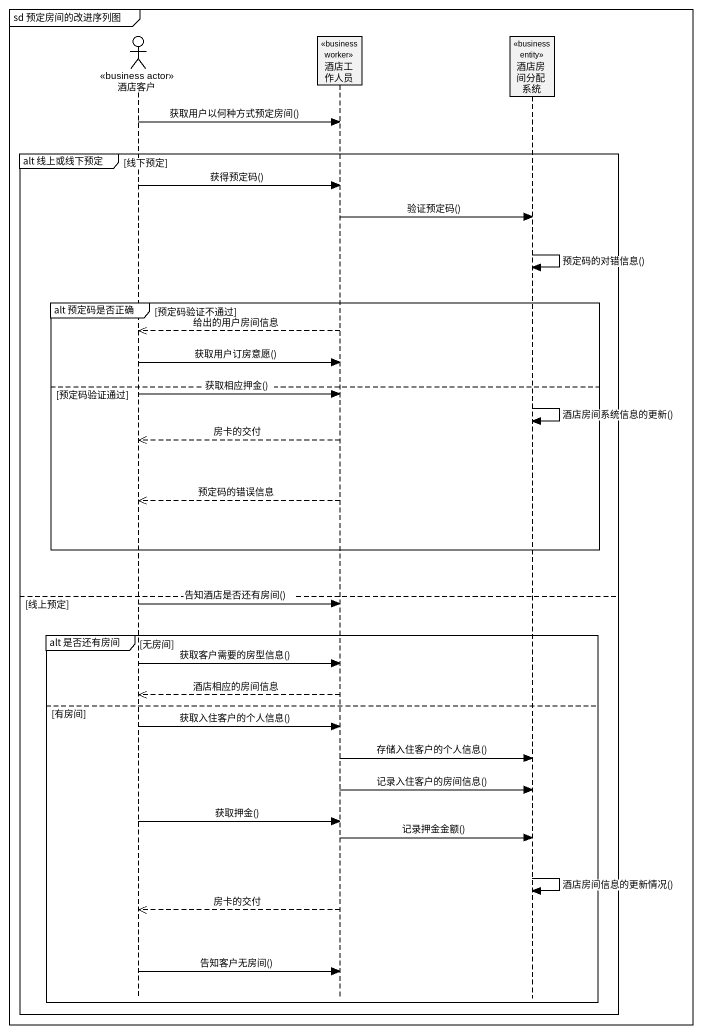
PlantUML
@startuml
mainframe sd 预定房间的改进序列图
hide footbox
actor 酒店客户 <<business actor>>
participant 酒店工作人员 <<business worker>>
participant 酒店房间分配系统 <<business entity>>

酒店客户 -> 酒店工作人员 : 获取用户以何种方式预定房间()
group alt 线上或线下预定 [线下预定]
  酒店客户 -> 酒店工作人员 : 获得预定码()
  酒店工作人员 -> 酒店房间分配系统 : 验证预定码()
  酒店房间分配系统 -> 酒店房间分配系统 : 预定码的对错信息()
  group alt 预定码是否正确 [预定码验证不通过]
    酒店工作人员 -->> 酒店客户 : 给出的用户房间信息
    酒店客户 -> 酒店工作人员 : 获取用户订房意愿()
  else 预定码验证通过
    酒店客户 -> 酒店工作人员 : 获取相应押金()
    酒店房间分配系统 -> 酒店房间分配系统 : 酒店房间系统信息的更新()
    酒店工作人员 -->> 酒店客户 : 房卡的交付
    酒店工作人员 -->> 酒店客户 : 预定码的错误信息
  end
else 线上预定
  酒店客户 -> 酒店工作人员 : 告知酒店是否还有房间()
  group alt 是否还有房间 [无房间]
    酒店客户 -> 酒店工作人员 : 获取客户需要的房型信息()
    酒店工作人员 -->> 酒店客户 : 酒店相应的房间信息
  else 有房间
    酒店客户 -> 酒店工作人员 : 获取入住客户的个人信息()
    酒店工作人员 -> 酒店房间分配系统 : 存储入住客户的个人信息()
    酒店工作人员 -> 酒店房间分配系统 : 记录入住客户的房间信息()
    酒店客户 -> 酒店工作人员 : 获取押金()
    酒店工作人员 -> 酒店房间分配系统 : 记录押金金额()
    酒店房间分配系统 -> 酒店房间分配系统 : 酒店房间信息的更新情况()
    酒店工作人员 -->> 酒店客户 : 房卡的交付
    酒店客户 -> 酒店工作人员 : 告知客户无房间()
  end
end
@enduml
